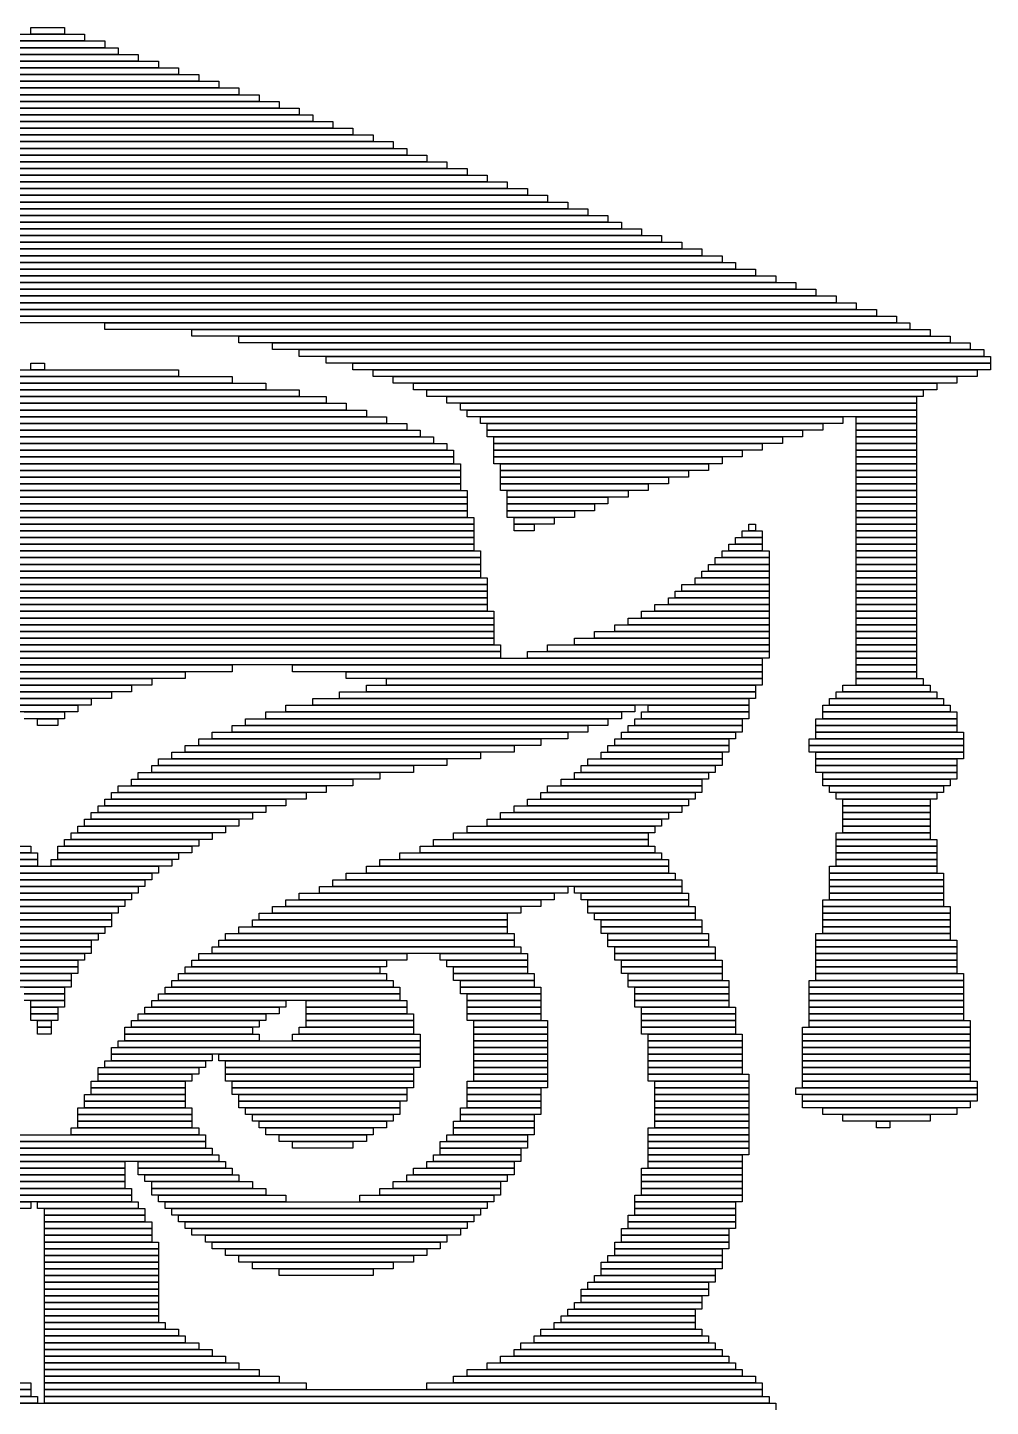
# Model space of a CAD drawing. Extents: x 92 to 1005, y 17 to 1009.
# Drawn here: x 253.5 to 397, y 290.5 to 496 of the extents above; entities that cross this region are included whole.
import ezdxf

# ---------------------------------------------------------------- set-up
doc = ezdxf.new("R2010")
doc.units = 0

msp = doc.modelspace()

# ---------------------------------------------------------------- linework, layer by layer
for p, q in [((254, 496), (259, 496)), ((254, 495), (254, 496)), ((259, 496), (259, 495)), ((248, 494), (265, 494)), ((251, 495), (262, 495)), ((262, 494), (251, 494)), ((259, 495), (254, 495)), ((262, 495), (262, 494)), ((265, 494), (265, 493)), ((242, 492), (270, 492)), ((245, 493), (267, 493)), ((267, 492), (245, 492)), ((265, 493), (248, 493)), ((267, 493), (267, 492)), ((270, 492), (270, 491)), ((236, 490), (276, 490)), ((239, 491), (273, 491)), ((273, 490), (239, 490)), ((270, 491), (242, 491)), ((273, 491), (273, 490)), ((276, 490), (276, 489)), ((230, 488), (282, 488)), ((233, 489), (279, 489)), ((279, 488), (233, 488)), ((276, 489), (236, 489)), ((279, 489), (279, 488)), ((282, 488), (282, 487)), ((222, 485), (291, 485)), ((225, 486), (288, 486)), ((288, 485), (225, 485)), ((228, 487), (285, 487)), ((285, 486), (228, 486)), ((282, 487), (230, 487)), ((285, 487), (285, 486)), ((288, 486), (288, 485)), ((291, 485), (291, 484)), ((216, 483), (296, 483)), ((219, 484), (294, 484)), ((294, 483), (219, 483)), ((291, 484), (222, 484)), ((294, 484), (294, 483)), ((296, 483), (296, 482)), ((210, 481), (302, 481)), ((213, 482), (299, 482)), ((299, 481), (213, 481)), ((296, 482), (216, 482)), ((299, 482), (299, 481)), ((302, 481), (302, 480)), ((205, 479), (308, 479)), ((207, 480), (305, 480)), ((305, 479), (207, 479)), ((302, 480), (210, 480)), ((305, 480), (305, 479)), ((308, 479), (308, 478)), ((199, 477), (313, 477)), ((202, 478), (310, 478)), ((310, 477), (202, 477)), ((308, 478), (205, 478)), ((310, 478), (310, 477)), ((313, 477), (313, 476)), ((193, 475), (319, 475)), ((196, 476), (316, 476)), ((316, 475), (196, 475)), ((313, 476), (199, 476)), ((316, 476), (316, 475)), ((319, 475), (319, 474)), ((188, 473), (325, 473)), ((190, 474), (322, 474)), ((322, 473), (190, 473)), ((319, 474), (193, 474)), ((322, 474), (322, 473)), ((325, 473), (325, 472)), ((182, 471), (331, 471)), ((185, 472), (328, 472)), ((328, 471), (185, 471)), ((325, 472), (188, 472)), ((328, 472), (328, 471)), ((331, 471), (331, 470)), ((176, 469), (337, 469)), ((179, 470), (334, 470)), ((334, 469), (179, 469)), ((331, 470), (182, 470)), ((334, 470), (334, 469)), ((337, 469), (337, 468)), ((170, 467), (342, 467)), ((173, 468), (340, 468)), ((340, 467), (173, 467)), ((337, 468), (176, 468)), ((340, 468), (340, 467)), ((342, 467), (342, 466)), ((164, 465), (348, 465)), ((167, 466), (345, 466)), ((345, 465), (167, 465)), ((342, 466), (170, 466)), ((345, 466), (345, 465)), ((348, 465), (348, 464)), ((159, 463), (354, 463)), ((161, 464), (351, 464)), ((351, 463), (161, 463)), ((348, 464), (164, 464)), ((351, 464), (351, 463)), ((354, 463), (354, 462)), ((153, 461), (359, 461)), ((156, 462), (357, 462)), ((357, 461), (156, 461)), ((354, 462), (159, 462)), ((357, 462), (357, 461)), ((359, 461), (359, 460)), ((147, 459), (365, 459)), ((150, 460), (362, 460)), ((362, 459), (150, 459)), ((359, 460), (153, 460)), ((362, 460), (362, 459)), ((365, 459), (365, 458)), ((142, 457), (371, 457)), ((144, 458), (368, 458)), ((368, 457), (144, 457)), ((365, 458), (147, 458)), ((368, 458), (368, 457)), ((371, 457), (371, 456)), ((136, 455), (377, 455)), ((139, 456), (374, 456)), ((374, 455), (139, 455)), ((371, 456), (142, 456)), ((374, 456), (374, 455)), ((377, 455), (377, 454)), ((130, 453), (383, 453)), ((133, 454), (380, 454)), ((380, 453), (133, 453)), ((377, 454), (136, 454)), ((380, 454), (380, 453)), ((383, 453), (383, 452)), ((383, 452), (130, 452)), ((265, 452), (385, 452)), ((265, 451), (265, 452)), ((385, 451), (265, 451)), ((278, 451), (388, 451)), ((278, 450), (278, 451)), ((385, 452), (385, 451)), ((388, 451), (388, 450)), ((388, 450), (278, 450)), ((285, 450), (391, 450)), ((285, 449), (285, 450)), ((391, 449), (285, 449)), ((290, 449), (394, 449)), ((290, 448), (290, 449)), ((394, 448), (290, 448)), ((294, 448), (396, 448)), ((294, 447), (294, 448)), ((391, 450), (391, 449)), ((394, 449), (394, 448)), ((396, 448), (396, 447)), ((254, 446), (256, 446)), ((254, 445), (254, 446)), ((256, 446), (256, 445)), ((396, 447), (294, 447)), ((298, 447), (397, 447)), ((298, 446), (298, 447)), ((397, 446), (298, 446)), ((302, 446), (397, 446)), ((302, 445), (302, 446)), ((397, 447), (397, 446)), ((397, 446), (397, 445)), ((229, 444), (284, 444)), ((236, 445), (276, 445)), ((276, 444), (236, 444)), ((256, 445), (254, 445)), ((276, 445), (276, 444)), ((284, 444), (284, 443)), ((397, 445), (302, 445)), ((305, 445), (395, 445)), ((305, 444), (305, 445)), ((395, 444), (305, 444)), ((308, 444), (392, 444)), ((308, 443), (308, 444)), ((392, 444), (392, 443)), ((395, 445), (395, 444)), ((218, 442), (294, 442)), ((223, 443), (289, 443)), ((289, 442), (223, 442)), ((284, 443), (229, 443)), ((289, 443), (289, 442)), ((294, 442), (294, 441)), ((392, 443), (308, 443)), ((311, 443), (389, 443)), ((311, 442), (311, 443)), ((389, 442), (311, 442)), ((313, 442), (387, 442)), ((313, 441), (313, 442)), ((387, 442), (387, 441)), ((389, 443), (389, 442)), ((211, 440), (301, 440)), ((214, 441), (298, 441)), ((298, 440), (214, 440)), ((294, 441), (218, 441)), ((298, 441), (298, 440)), ((301, 440), (301, 439)), ((387, 441), (313, 441)), ((316, 441), (386, 441)), ((316, 440), (316, 441)), ((386, 440), (316, 440)), ((318, 440), (386, 440)), ((318, 439), (318, 440)), ((386, 441), (386, 440)), ((386, 440), (386, 439)), ((205, 438), (307, 438)), ((208, 439), (304, 439)), ((304, 438), (208, 438)), ((301, 439), (211, 439)), ((304, 439), (304, 438)), ((307, 438), (307, 437)), ((386, 439), (318, 439)), ((319, 439), (386, 439)), ((319, 438), (319, 439)), ((386, 438), (319, 438)), ((321, 438), (375, 438)), ((321, 437), (321, 438)), ((375, 438), (375, 437)), ((377, 438), (386, 438)), ((377, 437), (377, 438)), ((386, 439), (386, 438)), ((386, 438), (386, 437)), ((200, 436), (312, 436)), ((203, 437), (310, 437)), ((310, 436), (203, 436)), ((307, 437), (205, 437)), ((310, 437), (310, 436)), ((312, 436), (312, 435)), ((375, 437), (321, 437)), ((322, 437), (372, 437)), ((322, 436), (322, 437)), ((372, 436), (322, 436)), ((322, 436), (369, 436)), ((322, 435), (322, 436)), ((369, 436), (369, 435)), ((372, 437), (372, 436)), ((386, 437), (377, 437)), ((377, 437), (386, 437)), ((377, 436), (377, 437)), ((386, 436), (377, 436)), ((377, 436), (386, 436)), ((377, 435), (377, 436)), ((386, 437), (386, 436)), ((386, 436), (386, 435)), ((197, 434), (316, 434)), ((198, 435), (314, 435)), ((314, 434), (198, 434)), ((312, 435), (200, 435)), ((314, 435), (314, 434)), ((316, 434), (316, 433)), ((369, 435), (322, 435)), ((323, 435), (366, 435)), ((323, 434), (323, 435)), ((366, 434), (323, 434)), ((323, 434), (363, 434)), ((323, 433), (323, 434)), ((363, 434), (363, 433)), ((366, 435), (366, 434)), ((386, 435), (377, 435)), ((377, 435), (386, 435)), ((377, 434), (377, 435)), ((386, 434), (377, 434)), ((377, 434), (386, 434)), ((377, 433), (377, 434)), ((386, 435), (386, 434)), ((386, 434), (386, 433)), ((195, 432), (317, 432)), ((196, 433), (317, 433)), ((317, 432), (196, 432)), ((316, 433), (197, 433)), ((317, 433), (317, 432)), ((317, 432), (317, 431)), ((363, 433), (323, 433)), ((323, 433), (360, 433)), ((323, 432), (323, 433)), ((360, 432), (323, 432)), ((323, 432), (357, 432)), ((323, 431), (323, 432)), ((357, 432), (357, 431)), ((360, 433), (360, 432)), ((386, 433), (377, 433)), ((377, 433), (386, 433)), ((377, 432), (377, 433)), ((386, 432), (377, 432)), ((377, 432), (386, 432)), ((377, 431), (377, 432)), ((386, 433), (386, 432)), ((386, 432), (386, 431)), ((317, 431), (195, 431)), ((195, 431), (318, 431)), ((318, 430), (195, 430)), ((195, 430), (318, 430)), ((318, 431), (318, 430)), ((318, 430), (318, 429)), ((357, 431), (323, 431)), ((324, 431), (355, 431)), ((324, 430), (324, 431)), ((355, 430), (324, 430)), ((324, 430), (352, 430)), ((324, 429), (324, 430)), ((352, 430), (352, 429)), ((355, 431), (355, 430)), ((386, 431), (377, 431)), ((377, 431), (386, 431)), ((377, 430), (377, 431)), ((386, 430), (377, 430)), ((377, 430), (386, 430)), ((377, 429), (377, 430)), ((386, 431), (386, 430)), ((386, 430), (386, 429)), ((194, 429), (318, 429)), ((318, 428), (194, 428)), ((194, 428), (318, 428)), ((318, 429), (195, 429)), ((318, 429), (318, 428)), ((318, 428), (318, 427)), ((352, 429), (324, 429)), ((324, 429), (349, 429)), ((324, 428), (324, 429)), ((349, 428), (324, 428)), ((324, 428), (346, 428)), ((324, 427), (324, 428)), ((346, 428), (346, 427)), ((349, 429), (349, 428)), ((386, 429), (377, 429)), ((377, 429), (386, 429)), ((377, 428), (377, 429)), ((386, 428), (377, 428)), ((377, 428), (386, 428)), ((377, 427), (377, 428)), ((386, 429), (386, 428)), ((386, 428), (386, 427)), ((318, 427), (194, 427)), ((194, 427), (319, 427)), ((319, 426), (194, 426)), ((194, 426), (319, 426)), ((319, 427), (319, 426)), ((319, 426), (319, 425)), ((346, 427), (324, 427)), ((325, 427), (343, 427)), ((325, 426), (325, 427)), ((343, 426), (325, 426)), ((325, 426), (340, 426)), ((325, 425), (325, 426)), ((340, 426), (340, 425)), ((343, 427), (343, 426)), ((386, 427), (377, 427)), ((377, 427), (386, 427)), ((377, 426), (377, 427)), ((386, 426), (377, 426)), ((377, 426), (386, 426)), ((377, 425), (377, 426)), ((386, 427), (386, 426)), ((386, 426), (386, 425)), ((193, 425), (319, 425)), ((319, 424), (193, 424)), ((193, 424), (319, 424)), ((319, 425), (194, 425)), ((319, 425), (319, 424)), ((319, 424), (319, 423)), ((340, 425), (325, 425)), ((325, 425), (338, 425)), ((325, 424), (325, 425)), ((338, 424), (325, 424)), ((325, 424), (335, 424)), ((325, 423), (325, 424)), ((335, 424), (335, 423)), ((338, 425), (338, 424)), ((386, 425), (377, 425)), ((377, 425), (386, 425)), ((377, 424), (377, 425)), ((386, 424), (377, 424)), ((377, 424), (386, 424)), ((377, 423), (377, 424)), ((386, 425), (386, 424)), ((386, 424), (386, 423)), ((319, 423), (193, 423)), ((193, 423), (320, 423)), ((320, 422), (193, 422)), ((193, 422), (320, 422)), ((320, 423), (320, 422)), ((320, 422), (320, 421)), ((335, 423), (325, 423)), ((326, 423), (332, 423)), ((326, 422), (326, 423)), ((332, 422), (326, 422)), ((326, 422), (329, 422)), ((326, 421), (326, 422)), ((329, 422), (329, 421)), ((332, 423), (332, 422)), ((361, 422), (362, 422)), ((361, 421), (361, 422)), ((362, 422), (362, 421)), ((386, 423), (377, 423)), ((377, 423), (386, 423)), ((377, 422), (377, 423)), ((386, 422), (377, 422)), ((377, 422), (386, 422)), ((377, 421), (377, 422)), ((386, 423), (386, 422)), ((386, 422), (386, 421)), ((192, 421), (320, 421)), ((320, 420), (192, 420)), ((192, 420), (320, 420)), ((320, 421), (193, 421)), ((320, 421), (320, 420)), ((320, 420), (320, 419)), ((329, 421), (326, 421)), ((359, 420), (363, 420)), ((359, 419), (359, 420)), ((360, 421), (363, 421)), ((360, 420), (360, 421)), ((363, 420), (360, 420)), ((362, 421), (361, 421)), ((363, 421), (363, 420)), ((363, 420), (363, 419)), ((386, 421), (377, 421)), ((377, 421), (386, 421)), ((377, 420), (377, 421)), ((386, 420), (377, 420)), ((377, 420), (386, 420)), ((377, 419), (377, 420)), ((386, 421), (386, 420)), ((386, 420), (386, 419)), ((320, 419), (192, 419)), ((192, 419), (320, 419)), ((320, 418), (192, 418)), ((192, 418), (321, 418)), ((320, 419), (320, 418)), ((321, 418), (321, 417)), ((357, 418), (364, 418)), ((357, 417), (357, 418)), ((358, 419), (363, 419)), ((358, 418), (358, 419)), ((363, 418), (358, 418)), ((363, 419), (359, 419)), ((363, 419), (363, 418)), ((364, 418), (364, 417)), ((386, 419), (377, 419)), ((377, 419), (386, 419)), ((377, 418), (377, 419)), ((386, 418), (377, 418)), ((377, 418), (386, 418)), ((377, 417), (377, 418)), ((386, 419), (386, 418)), ((386, 418), (386, 417)), ((191, 416), (321, 416)), ((321, 417), (192, 417)), ((192, 417), (321, 417)), ((321, 416), (192, 416)), ((321, 417), (321, 416)), ((321, 416), (321, 415)), ((355, 416), (364, 416)), ((355, 415), (355, 416)), ((356, 417), (364, 417)), ((356, 416), (356, 417)), ((364, 416), (356, 416)), ((364, 417), (357, 417)), ((364, 417), (364, 416)), ((364, 416), (364, 415)), ((386, 417), (377, 417)), ((377, 417), (386, 417)), ((377, 416), (377, 417)), ((386, 416), (377, 416)), ((377, 416), (386, 416)), ((377, 415), (377, 416)), ((386, 417), (386, 416)), ((386, 416), (386, 415)), ((321, 415), (191, 415)), ((191, 415), (321, 415)), ((321, 414), (191, 414)), ((191, 414), (322, 414)), ((321, 415), (321, 414)), ((322, 414), (322, 413)), ((353, 414), (364, 414)), ((353, 413), (353, 414)), ((354, 415), (364, 415)), ((354, 414), (354, 415)), ((364, 414), (354, 414)), ((364, 415), (355, 415)), ((364, 415), (364, 414)), ((364, 414), (364, 413)), ((386, 415), (377, 415)), ((377, 415), (386, 415)), ((377, 414), (377, 415)), ((386, 414), (377, 414)), ((377, 414), (386, 414)), ((377, 413), (377, 414)), ((386, 415), (386, 414)), ((386, 414), (386, 413)), ((190, 412), (322, 412)), ((322, 413), (191, 413)), ((191, 413), (322, 413)), ((322, 412), (191, 412)), ((322, 413), (322, 412)), ((322, 412), (322, 411)), ((350, 412), (364, 412)), ((350, 411), (350, 412)), ((351, 413), (364, 413)), ((351, 412), (351, 413)), ((364, 412), (351, 412)), ((364, 413), (353, 413)), ((364, 413), (364, 412)), ((364, 412), (364, 411)), ((386, 413), (377, 413)), ((377, 413), (386, 413)), ((377, 412), (377, 413)), ((386, 412), (377, 412)), ((377, 412), (386, 412)), ((377, 411), (377, 412)), ((386, 413), (386, 412)), ((386, 412), (386, 411)), ((322, 411), (190, 411)), ((190, 411), (322, 411)), ((322, 410), (190, 410)), ((190, 410), (322, 410)), ((322, 409), (190, 409)), ((190, 409), (323, 409)), ((322, 411), (322, 410)), ((322, 410), (322, 409)), ((323, 409), (323, 408)), ((345, 409), (364, 409)), ((345, 408), (345, 409)), ((347, 410), (364, 410)), ((347, 409), (347, 410)), ((364, 409), (347, 409)), ((349, 411), (364, 411)), ((349, 410), (349, 411)), ((364, 410), (349, 410)), ((364, 411), (350, 411)), ((364, 411), (364, 410)), ((364, 410), (364, 409)), ((364, 409), (364, 408)), ((386, 411), (377, 411)), ((377, 411), (386, 411)), ((377, 410), (377, 411)), ((386, 410), (377, 410)), ((377, 410), (386, 410)), ((377, 409), (377, 410)), ((386, 409), (377, 409)), ((377, 409), (386, 409)), ((377, 408), (377, 409)), ((386, 411), (386, 410)), ((386, 410), (386, 409)), ((386, 409), (386, 408)), ((189, 407), (323, 407)), ((323, 408), (190, 408)), ((190, 408), (323, 408)), ((323, 407), (190, 407)), ((323, 408), (323, 407)), ((323, 407), (323, 406)), ((341, 407), (364, 407)), ((341, 406), (341, 407)), ((343, 408), (364, 408)), ((343, 407), (343, 408)), ((364, 407), (343, 407)), ((364, 408), (345, 408)), ((364, 408), (364, 407)), ((364, 407), (364, 406)), ((386, 408), (377, 408)), ((377, 408), (386, 408)), ((377, 407), (377, 408)), ((386, 407), (377, 407)), ((377, 407), (386, 407)), ((377, 406), (377, 407)), ((386, 408), (386, 407)), ((386, 407), (386, 406)), ((323, 406), (189, 406)), ((189, 406), (323, 406)), ((323, 405), (189, 405)), ((189, 405), (323, 405)), ((323, 406), (323, 405)), ((323, 405), (323, 404)), ((335, 405), (364, 405)), ((335, 404), (335, 405)), ((338, 406), (364, 406)), ((338, 405), (338, 406)), ((364, 405), (338, 405)), ((364, 406), (341, 406)), ((364, 406), (364, 405)), ((364, 405), (364, 404)), ((386, 406), (377, 406)), ((377, 406), (386, 406)), ((377, 405), (377, 406)), ((386, 405), (377, 405)), ((377, 405), (386, 405)), ((377, 404), (377, 405)), ((386, 406), (386, 405)), ((386, 405), (386, 404)), ((323, 404), (189, 404)), ((189, 404), (324, 404)), ((324, 403), (189, 403)), ((189, 403), (324, 403)), ((324, 404), (324, 403)), ((324, 403), (324, 402)), ((328, 403), (364, 403)), ((328, 402), (328, 403)), ((331, 404), (364, 404)), ((331, 403), (331, 404)), ((364, 403), (331, 403)), ((364, 404), (335, 404)), ((364, 404), (364, 403)), ((364, 403), (364, 402)), ((386, 404), (377, 404)), ((377, 404), (386, 404)), ((377, 403), (377, 404)), ((386, 403), (377, 403)), ((377, 403), (386, 403)), ((377, 402), (377, 403)), ((386, 404), (386, 403)), ((386, 403), (386, 402)), ((149, 402), (363, 402)), ((363, 401), (149, 401)), ((324, 402), (189, 402)), ((228, 401), (284, 401)), ((284, 401), (284, 400)), ((293, 401), (363, 401)), ((293, 400), (293, 401)), ((364, 402), (328, 402)), ((363, 402), (363, 401)), ((363, 401), (363, 400)), ((386, 402), (377, 402)), ((377, 402), (386, 402)), ((377, 401), (377, 402)), ((386, 401), (377, 401)), ((377, 401), (386, 401)), ((377, 400), (377, 401)), ((386, 402), (386, 401)), ((386, 401), (386, 400)), ((284, 400), (228, 400)), ((235, 400), (277, 400)), ((277, 399), (235, 399)), ((240, 399), (272, 399)), ((272, 399), (272, 398)), ((277, 400), (277, 399)), ((363, 400), (293, 400)), ((301, 400), (363, 400)), ((301, 399), (301, 400)), ((363, 399), (301, 399)), ((307, 399), (363, 399)), ((307, 398), (307, 399)), ((363, 400), (363, 399)), ((363, 399), (363, 398)), ((386, 400), (377, 400)), ((377, 400), (386, 400)), ((377, 399), (377, 400)), ((386, 399), (377, 399)), ((377, 399), (387, 399)), ((377, 398), (377, 399)), ((386, 400), (386, 399)), ((387, 399), (387, 398)), ((272, 398), (240, 398)), ((244, 398), (269, 398)), ((269, 397), (244, 397)), ((246, 397), (266, 397)), ((266, 397), (266, 396)), ((269, 398), (269, 397)), ((300, 397), (362, 397)), ((300, 396), (300, 397)), ((304, 398), (362, 398)), ((304, 397), (304, 398)), ((362, 397), (304, 397)), ((363, 398), (307, 398)), ((362, 398), (362, 397)), ((362, 397), (362, 396)), ((374, 397), (389, 397)), ((374, 396), (374, 397)), ((375, 398), (388, 398)), ((375, 397), (375, 398)), ((388, 397), (375, 397)), ((387, 398), (377, 398)), ((388, 398), (388, 397)), ((389, 397), (389, 396)), ((266, 396), (246, 396)), ((249, 396), (263, 396)), ((263, 395), (249, 395)), ((251, 395), (261, 395)), ((261, 395), (261, 394)), ((263, 396), (263, 395)), ((292, 395), (344, 395)), ((292, 394), (292, 395)), ((296, 396), (361, 396)), ((296, 395), (296, 396)), ((361, 395), (296, 395)), ((362, 396), (300, 396)), ((344, 395), (344, 394)), ((346, 395), (361, 395)), ((346, 394), (346, 395)), ((361, 396), (361, 395)), ((361, 395), (361, 394)), ((372, 395), (391, 395)), ((372, 394), (372, 395)), ((373, 396), (390, 396)), ((373, 395), (373, 396)), ((390, 395), (373, 395)), ((389, 396), (374, 396)), ((390, 396), (390, 395)), ((391, 395), (391, 394)), ((261, 394), (251, 394)), ((253, 394), (259, 394)), ((259, 393), (253, 393)), ((255, 393), (258, 393)), ((255, 392), (255, 393)), ((258, 393), (258, 392)), ((259, 394), (259, 393)), ((286, 393), (340, 393)), ((286, 392), (286, 393)), ((289, 394), (342, 394)), ((289, 393), (289, 394)), ((342, 393), (289, 393)), ((344, 394), (292, 394)), ((340, 393), (340, 392)), ((342, 394), (342, 393)), ((344, 393), (360, 393)), ((344, 392), (344, 393)), ((345, 394), (361, 394)), ((345, 393), (345, 394)), ((361, 393), (345, 393)), ((361, 394), (346, 394)), ((360, 393), (360, 392)), ((361, 394), (361, 393)), ((371, 393), (392, 393)), ((371, 392), (371, 393)), ((391, 394), (372, 394)), ((372, 394), (392, 394)), ((372, 393), (372, 394)), ((392, 393), (372, 393)), ((392, 394), (392, 393)), ((392, 393), (392, 392)), ((258, 392), (255, 392)), ((281, 391), (334, 391)), ((281, 390), (281, 391)), ((284, 392), (337, 392)), ((284, 391), (284, 392)), ((337, 391), (284, 391)), ((340, 392), (286, 392)), ((334, 391), (334, 390)), ((337, 392), (337, 391)), ((342, 391), (359, 391)), ((342, 390), (342, 391)), ((343, 392), (360, 392)), ((343, 391), (343, 392)), ((360, 391), (343, 391)), ((360, 392), (344, 392)), ((359, 391), (359, 390)), ((360, 392), (360, 391)), ((392, 392), (371, 392)), ((371, 392), (392, 392)), ((371, 391), (371, 392)), ((392, 391), (371, 391)), ((371, 391), (393, 391)), ((371, 390), (371, 391)), ((392, 392), (392, 391)), ((393, 391), (393, 390)), ((277, 389), (326, 389)), ((277, 388), (277, 389)), ((279, 390), (330, 390)), ((279, 389), (279, 390)), ((330, 389), (279, 389)), ((334, 390), (281, 390)), ((326, 389), (326, 388)), ((330, 390), (330, 389)), ((340, 389), (358, 389)), ((340, 388), (340, 389)), ((341, 390), (358, 390)), ((341, 389), (341, 390)), ((358, 389), (341, 389)), ((359, 390), (342, 390)), ((358, 390), (358, 389)), ((358, 389), (358, 388)), ((370, 390), (393, 390)), ((370, 389), (370, 390)), ((393, 389), (370, 389)), ((370, 389), (393, 389)), ((370, 388), (370, 389)), ((393, 390), (371, 390)), ((393, 390), (393, 389)), ((393, 389), (393, 388)), ((273, 387), (316, 387)), ((273, 386), (273, 387)), ((275, 388), (321, 388)), ((275, 387), (275, 388)), ((321, 387), (275, 387)), ((326, 388), (277, 388)), ((316, 387), (316, 386)), ((321, 388), (321, 387)), ((337, 387), (357, 387)), ((337, 386), (337, 387)), ((339, 388), (357, 388)), ((339, 387), (339, 388)), ((357, 387), (339, 387)), ((358, 388), (340, 388)), ((357, 388), (357, 387)), ((357, 387), (357, 386)), ((393, 388), (370, 388)), ((371, 388), (393, 388)), ((371, 387), (371, 388)), ((393, 387), (371, 387)), ((371, 387), (392, 387)), ((371, 386), (371, 387)), ((392, 387), (392, 386)), ((393, 388), (393, 387)), ((270, 385), (306, 385)), ((270, 384), (270, 385)), ((272, 386), (311, 386)), ((272, 385), (272, 386)), ((311, 385), (272, 385)), ((316, 386), (273, 386)), ((306, 385), (306, 384)), ((311, 386), (311, 385)), ((335, 385), (355, 385)), ((335, 384), (335, 385)), ((336, 386), (356, 386)), ((336, 385), (336, 386)), ((356, 385), (336, 385)), ((357, 386), (337, 386)), ((355, 385), (355, 384)), ((356, 386), (356, 385)), ((392, 386), (371, 386)), ((371, 386), (392, 386)), ((371, 385), (371, 386)), ((392, 385), (371, 385)), ((372, 385), (392, 385)), ((372, 384), (372, 385)), ((392, 386), (392, 385)), ((392, 385), (392, 384)), ((267, 383), (298, 383)), ((267, 382), (267, 383)), ((269, 384), (302, 384)), ((269, 383), (269, 384)), ((302, 383), (269, 383)), ((306, 384), (270, 384)), ((298, 383), (298, 382)), ((302, 384), (302, 383)), ((331, 383), (354, 383)), ((331, 382), (331, 383)), ((333, 384), (354, 384)), ((333, 383), (333, 384)), ((354, 383), (333, 383)), ((355, 384), (335, 384)), ((354, 384), (354, 383)), ((354, 383), (354, 382)), ((392, 384), (372, 384)), ((372, 384), (391, 384)), ((372, 383), (372, 384)), ((391, 383), (372, 383)), ((373, 383), (390, 383)), ((373, 382), (373, 383)), ((390, 383), (390, 382)), ((391, 384), (391, 383)), ((265, 381), (292, 381)), ((265, 380), (265, 381)), ((266, 382), (295, 382)), ((266, 381), (266, 382)), ((295, 381), (266, 381)), ((298, 382), (267, 382)), ((292, 381), (292, 380)), ((295, 382), (295, 381)), ((328, 381), (352, 381)), ((328, 380), (328, 381)), ((330, 382), (353, 382)), ((330, 381), (330, 382)), ((353, 381), (330, 381)), ((354, 382), (331, 382)), ((352, 381), (352, 380)), ((353, 382), (353, 381)), ((390, 382), (373, 382)), ((374, 382), (389, 382)), ((374, 381), (374, 382)), ((389, 381), (374, 381)), ((375, 381), (388, 381)), ((375, 380), (375, 381)), ((388, 381), (388, 380)), ((389, 382), (389, 381)), ((263, 379), (287, 379)), ((263, 378), (263, 379)), ((264, 380), (289, 380)), ((264, 379), (264, 380)), ((289, 379), (264, 379)), ((292, 380), (265, 380)), ((287, 379), (287, 378)), ((289, 380), (289, 379)), ((324, 379), (349, 379)), ((324, 378), (324, 379)), ((326, 380), (351, 380)), ((326, 379), (326, 380)), ((351, 379), (326, 379)), ((352, 380), (328, 380)), ((349, 379), (349, 378)), ((351, 380), (351, 379)), ((388, 380), (375, 380)), ((375, 380), (388, 380)), ((375, 379), (375, 380)), ((388, 379), (375, 379)), ((375, 379), (388, 379)), ((375, 378), (375, 379)), ((388, 380), (388, 379)), ((388, 379), (388, 378)), ((261, 377), (283, 377)), ((261, 376), (261, 377)), ((262, 378), (285, 378)), ((262, 377), (262, 378)), ((285, 377), (262, 377)), ((287, 378), (263, 378)), ((283, 377), (283, 376)), ((285, 378), (285, 377)), ((319, 377), (347, 377)), ((319, 376), (319, 377)), ((322, 378), (348, 378)), ((322, 377), (322, 378)), ((348, 377), (322, 377)), ((349, 378), (324, 378)), ((347, 377), (347, 376)), ((348, 378), (348, 377)), ((388, 378), (375, 378)), ((375, 378), (388, 378)), ((375, 377), (375, 378)), ((388, 377), (375, 377)), ((375, 377), (388, 377)), ((375, 376), (375, 377)), ((388, 378), (388, 377)), ((388, 377), (388, 376)), ((259, 375), (279, 375)), ((259, 374), (259, 375)), ((260, 376), (281, 376)), ((260, 375), (260, 376)), ((281, 375), (260, 375)), ((283, 376), (261, 376)), ((279, 375), (279, 374)), ((281, 376), (281, 375)), ((314, 375), (346, 375)), ((314, 374), (314, 375)), ((317, 376), (346, 376)), ((317, 375), (317, 376)), ((346, 375), (317, 375)), ((347, 376), (319, 376)), ((346, 376), (346, 375)), ((346, 375), (346, 374)), ((374, 376), (388, 376)), ((374, 375), (374, 376)), ((388, 375), (374, 375)), ((374, 375), (389, 375)), ((374, 374), (374, 375)), ((388, 376), (375, 376)), ((388, 376), (388, 375)), ((389, 375), (389, 374)), ((235, 374), (254, 374)), ((254, 373), (235, 373)), ((236, 373), (255, 373)), ((255, 372), (236, 372)), ((238, 372), (255, 372)), ((254, 374), (254, 373)), ((255, 373), (255, 372)), ((255, 372), (255, 371)), ((257, 372), (275, 372)), ((257, 371), (257, 372)), ((258, 374), (278, 374)), ((258, 373), (258, 374)), ((278, 373), (258, 373)), ((258, 373), (276, 373)), ((258, 372), (258, 373)), ((276, 372), (258, 372)), ((279, 374), (259, 374)), ((275, 372), (275, 371)), ((276, 373), (276, 372)), ((278, 374), (278, 373)), ((306, 372), (349, 372)), ((306, 371), (306, 372)), ((309, 373), (348, 373)), ((309, 372), (309, 373)), ((348, 372), (309, 372)), ((312, 374), (347, 374)), ((312, 373), (312, 374)), ((347, 373), (312, 373)), ((346, 374), (314, 374)), ((347, 374), (347, 373)), ((348, 373), (348, 372)), ((349, 372), (349, 371)), ((389, 374), (374, 374)), ((374, 374), (389, 374)), ((374, 373), (374, 374)), ((389, 373), (374, 373)), ((374, 373), (389, 373)), ((374, 372), (374, 373)), ((389, 372), (374, 372)), ((374, 372), (389, 372)), ((374, 371), (374, 372)), ((389, 374), (389, 373)), ((389, 373), (389, 372)), ((389, 372), (389, 371)), ((255, 371), (238, 371)), ((239, 371), (273, 371)), ((273, 370), (239, 370)), ((240, 370), (272, 370)), ((275, 371), (257, 371)), ((272, 370), (272, 369)), ((273, 371), (273, 370)), ((301, 370), (350, 370)), ((301, 369), (301, 370)), ((304, 371), (349, 371)), ((304, 370), (304, 371)), ((349, 370), (304, 370)), ((349, 371), (306, 371)), ((349, 371), (349, 370)), ((350, 370), (350, 369)), ((373, 371), (389, 371)), ((373, 370), (373, 371)), ((389, 370), (373, 370)), ((373, 370), (390, 370)), ((373, 369), (373, 370)), ((389, 371), (374, 371)), ((389, 371), (389, 370)), ((390, 370), (390, 369)), ((272, 369), (240, 369)), ((241, 369), (271, 369)), ((271, 368), (241, 368)), ((242, 368), (270, 368)), ((270, 368), (270, 367)), ((271, 369), (271, 368)), ((297, 368), (334, 368)), ((297, 367), (297, 368)), ((299, 369), (351, 369)), ((299, 368), (299, 369)), ((351, 368), (299, 368)), ((350, 369), (301, 369)), ((334, 368), (334, 367)), ((335, 368), (351, 368)), ((335, 367), (335, 368)), ((351, 369), (351, 368)), ((351, 368), (351, 367)), ((390, 369), (373, 369)), ((373, 369), (390, 369)), ((373, 368), (373, 369)), ((390, 368), (373, 368)), ((373, 368), (390, 368)), ((373, 367), (373, 368)), ((390, 369), (390, 368)), ((390, 368), (390, 367)), ((270, 367), (242, 367)), ((243, 367), (269, 367)), ((269, 366), (243, 366)), ((244, 366), (268, 366)), ((268, 366), (268, 365)), ((269, 367), (269, 366)), ((292, 366), (330, 366)), ((292, 365), (292, 366)), ((294, 367), (332, 367)), ((294, 366), (294, 367)), ((332, 366), (294, 366)), ((334, 367), (297, 367)), ((330, 366), (330, 365)), ((332, 367), (332, 366)), ((351, 367), (335, 367)), ((336, 367), (352, 367)), ((336, 366), (336, 367)), ((352, 366), (336, 366)), ((337, 366), (352, 366)), ((337, 365), (337, 366)), ((352, 367), (352, 366)), ((352, 366), (352, 365)), ((372, 366), (390, 366)), ((372, 365), (372, 366)), ((390, 367), (373, 367)), ((373, 367), (390, 367)), ((373, 366), (373, 367)), ((390, 366), (373, 366)), ((390, 367), (390, 366)), ((390, 366), (390, 365)), ((268, 365), (244, 365)), ((245, 365), (267, 365)), ((267, 364), (245, 364)), ((246, 364), (266, 364)), ((266, 364), (266, 363)), ((267, 365), (267, 364)), ((288, 364), (325, 364)), ((288, 363), (288, 364)), ((290, 365), (327, 365)), ((290, 364), (290, 365)), ((327, 364), (290, 364)), ((330, 365), (292, 365)), ((325, 364), (325, 363)), ((327, 365), (327, 364)), ((352, 365), (337, 365)), ((337, 365), (353, 365)), ((337, 364), (337, 365)), ((353, 364), (337, 364)), ((338, 364), (353, 364)), ((338, 363), (338, 364)), ((353, 365), (353, 364)), ((353, 364), (353, 363)), ((390, 365), (372, 365)), ((372, 365), (391, 365)), ((372, 364), (372, 365)), ((391, 364), (372, 364)), ((372, 364), (391, 364)), ((372, 363), (372, 364)), ((391, 365), (391, 364)), ((391, 364), (391, 363)), ((266, 363), (246, 363)), ((246, 363), (266, 363)), ((266, 362), (246, 362)), ((247, 362), (265, 362)), ((265, 362), (265, 361)), ((266, 363), (266, 362)), ((285, 362), (325, 362)), ((285, 361), (285, 362)), ((287, 363), (325, 363)), ((287, 362), (287, 363)), ((325, 362), (287, 362)), ((325, 363), (288, 363)), ((325, 363), (325, 362)), ((325, 362), (325, 361)), ((353, 363), (338, 363)), ((339, 363), (354, 363)), ((339, 362), (339, 363)), ((354, 362), (339, 362)), ((339, 362), (354, 362)), ((339, 361), (339, 362)), ((354, 363), (354, 362)), ((354, 362), (354, 361)), ((391, 363), (372, 363)), ((372, 363), (391, 363)), ((372, 362), (372, 363)), ((391, 362), (372, 362)), ((372, 362), (391, 362)), ((372, 361), (372, 362)), ((391, 363), (391, 362)), ((391, 362), (391, 361)), ((265, 361), (247, 361)), ((248, 361), (264, 361)), ((264, 360), (248, 360)), ((249, 360), (263, 360)), ((263, 360), (263, 359)), ((264, 361), (264, 360)), ((282, 360), (326, 360)), ((282, 359), (282, 360)), ((283, 361), (326, 361)), ((283, 360), (283, 361)), ((326, 360), (283, 360)), ((325, 361), (285, 361)), ((326, 361), (326, 360)), ((326, 360), (326, 359)), ((354, 361), (339, 361)), ((340, 361), (355, 361)), ((340, 360), (340, 361)), ((355, 360), (340, 360)), ((340, 360), (355, 360)), ((340, 359), (340, 360)), ((355, 361), (355, 360)), ((355, 360), (355, 359)), ((371, 361), (391, 361)), ((371, 360), (371, 361)), ((391, 360), (371, 360)), ((371, 360), (392, 360)), ((371, 359), (371, 360)), ((391, 361), (372, 361)), ((391, 361), (391, 360)), ((392, 360), (392, 359)), ((263, 359), (249, 359)), ((249, 359), (263, 359)), ((263, 358), (249, 358)), ((250, 358), (262, 358)), ((262, 358), (262, 357)), ((263, 359), (263, 358)), ((279, 358), (310, 358)), ((279, 357), (279, 358)), ((281, 359), (327, 359)), ((281, 358), (281, 359)), ((327, 358), (281, 358)), ((326, 359), (282, 359)), ((310, 358), (310, 357)), ((315, 358), (328, 358)), ((315, 357), (315, 358)), ((327, 359), (327, 358)), ((328, 358), (328, 357)), ((355, 359), (340, 359)), ((341, 359), (356, 359)), ((341, 358), (341, 359)), ((356, 358), (341, 358)), ((341, 358), (356, 358)), ((341, 357), (341, 358)), ((356, 359), (356, 358)), ((356, 358), (356, 357)), ((392, 359), (371, 359)), ((371, 359), (392, 359)), ((371, 358), (371, 359)), ((392, 358), (371, 358)), ((371, 358), (392, 358)), ((371, 357), (371, 358)), ((392, 359), (392, 358)), ((392, 358), (392, 357)), ((262, 357), (250, 357)), ((251, 357), (261, 357)), ((261, 356), (251, 356)), ((251, 356), (261, 356)), ((261, 357), (261, 356)), ((261, 356), (261, 355)), ((277, 356), (306, 356)), ((277, 355), (277, 356)), ((278, 357), (307, 357)), ((278, 356), (278, 357)), ((307, 356), (278, 356)), ((310, 357), (279, 357)), ((306, 356), (306, 355)), ((307, 357), (307, 356)), ((328, 357), (315, 357)), ((316, 357), (328, 357)), ((316, 356), (316, 357)), ((328, 356), (316, 356)), ((317, 356), (328, 356)), ((317, 355), (317, 356)), ((328, 357), (328, 356)), ((328, 356), (328, 355)), ((356, 357), (341, 357)), ((342, 357), (357, 357)), ((342, 356), (342, 357)), ((357, 356), (342, 356)), ((342, 356), (357, 356)), ((342, 355), (342, 356)), ((357, 357), (357, 356)), ((357, 356), (357, 355)), ((392, 357), (371, 357)), ((371, 357), (392, 357)), ((371, 356), (371, 357)), ((392, 356), (371, 356)), ((371, 356), (392, 356)), ((371, 355), (371, 356)), ((392, 357), (392, 356)), ((392, 356), (392, 355)), ((261, 355), (251, 355)), ((252, 355), (260, 355)), ((260, 354), (252, 354)), ((252, 354), (260, 354)), ((260, 355), (260, 354)), ((260, 354), (260, 353)), ((275, 354), (308, 354)), ((275, 353), (275, 354)), ((276, 355), (307, 355)), ((276, 354), (276, 355)), ((307, 354), (276, 354)), ((306, 355), (277, 355)), ((307, 355), (307, 354)), ((308, 354), (308, 353)), ((328, 355), (317, 355)), ((317, 355), (329, 355)), ((317, 354), (317, 355)), ((329, 354), (317, 354)), ((318, 354), (329, 354)), ((318, 353), (318, 354)), ((329, 355), (329, 354)), ((329, 354), (329, 353)), ((357, 355), (342, 355)), ((343, 355), (357, 355)), ((343, 354), (343, 355)), ((357, 354), (343, 354)), ((343, 354), (358, 354)), ((343, 353), (343, 354)), ((357, 355), (357, 354)), ((358, 354), (358, 353)), ((370, 354), (393, 354)), ((370, 353), (370, 354)), ((392, 355), (371, 355)), ((371, 355), (393, 355)), ((371, 354), (371, 355)), ((393, 354), (371, 354)), ((393, 355), (393, 354)), ((393, 354), (393, 353)), ((260, 353), (252, 353)), ((253, 353), (259, 353)), ((259, 352), (253, 352)), ((253, 352), (259, 352)), ((259, 353), (259, 352)), ((259, 352), (259, 351)), ((273, 352), (309, 352)), ((273, 351), (273, 352)), ((274, 353), (309, 353)), ((274, 352), (274, 353)), ((309, 352), (274, 352)), ((308, 353), (275, 353)), ((309, 353), (309, 352)), ((309, 352), (309, 351)), ((329, 353), (318, 353)), ((318, 353), (330, 353)), ((318, 352), (318, 353)), ((330, 352), (318, 352)), ((319, 352), (330, 352)), ((319, 351), (319, 352)), ((330, 353), (330, 352)), ((330, 352), (330, 351)), ((358, 353), (343, 353)), ((344, 353), (358, 353)), ((344, 352), (344, 353)), ((358, 352), (344, 352)), ((344, 352), (358, 352)), ((344, 351), (344, 352)), ((358, 353), (358, 352)), ((358, 352), (358, 351)), ((393, 353), (370, 353)), ((370, 353), (393, 353)), ((370, 352), (370, 353)), ((393, 352), (370, 352)), ((370, 352), (393, 352)), ((370, 351), (370, 352)), ((393, 353), (393, 352)), ((393, 352), (393, 351)), ((259, 351), (253, 351)), ((254, 351), (259, 351)), ((254, 350), (254, 351)), ((259, 350), (254, 350)), ((254, 350), (258, 350)), ((254, 349), (254, 350)), ((258, 350), (258, 349)), ((259, 351), (259, 350)), ((271, 350), (291, 350)), ((271, 349), (271, 350)), ((272, 351), (292, 351)), ((272, 350), (272, 351)), ((292, 350), (272, 350)), ((309, 351), (273, 351)), ((291, 350), (291, 349)), ((292, 351), (292, 350)), ((295, 351), (310, 351)), ((295, 350), (295, 351)), ((310, 350), (295, 350)), ((295, 350), (310, 350)), ((295, 349), (295, 350)), ((310, 351), (310, 350)), ((310, 350), (310, 349)), ((330, 351), (319, 351)), ((319, 351), (330, 351)), ((319, 350), (319, 351)), ((330, 350), (319, 350)), ((319, 350), (330, 350)), ((319, 349), (319, 350)), ((330, 351), (330, 350)), ((330, 350), (330, 349)), ((358, 351), (344, 351)), ((344, 351), (358, 351)), ((344, 350), (344, 351)), ((358, 350), (344, 350)), ((345, 350), (359, 350)), ((345, 349), (345, 350)), ((358, 351), (358, 350)), ((359, 350), (359, 349)), ((393, 351), (370, 351)), ((370, 351), (393, 351)), ((370, 350), (370, 351)), ((393, 350), (370, 350)), ((370, 350), (393, 350)), ((370, 349), (370, 350)), ((393, 351), (393, 350)), ((393, 350), (393, 349)), ((258, 349), (254, 349)), ((254, 349), (258, 349)), ((254, 348), (254, 349)), ((258, 348), (254, 348)), ((255, 348), (257, 348)), ((255, 347), (255, 348)), ((257, 348), (257, 347)), ((258, 349), (258, 348)), ((269, 348), (288, 348)), ((269, 347), (269, 348)), ((270, 349), (289, 349)), ((270, 348), (270, 349)), ((289, 348), (270, 348)), ((291, 349), (271, 349)), ((288, 348), (288, 347)), ((289, 349), (289, 348)), ((310, 349), (295, 349)), ((295, 349), (311, 349)), ((295, 348), (295, 349)), ((311, 348), (295, 348)), ((295, 348), (311, 348)), ((295, 347), (295, 348)), ((311, 349), (311, 348)), ((311, 348), (311, 347)), ((330, 349), (319, 349)), ((319, 349), (330, 349)), ((319, 348), (319, 349)), ((330, 348), (319, 348)), ((320, 348), (331, 348)), ((320, 347), (320, 348)), ((330, 349), (330, 348)), ((331, 348), (331, 347)), ((359, 349), (345, 349)), ((345, 349), (359, 349)), ((345, 348), (345, 349)), ((359, 348), (345, 348)), ((345, 348), (359, 348)), ((345, 347), (345, 348)), ((359, 349), (359, 348)), ((359, 348), (359, 347)), ((393, 349), (370, 349)), ((370, 349), (393, 349)), ((370, 348), (370, 349)), ((393, 348), (370, 348)), ((370, 348), (394, 348)), ((370, 347), (370, 348)), ((393, 349), (393, 348)), ((394, 348), (394, 347)), ((257, 347), (255, 347)), ((255, 347), (257, 347)), ((255, 346), (255, 347)), ((257, 346), (255, 346)), ((257, 347), (257, 346)), ((268, 347), (287, 347)), ((268, 346), (268, 347)), ((287, 346), (268, 346)), ((268, 346), (288, 346)), ((268, 345), (268, 346)), ((288, 347), (269, 347)), ((287, 347), (287, 346)), ((288, 346), (288, 345)), ((293, 346), (312, 346)), ((293, 345), (293, 346)), ((294, 347), (311, 347)), ((294, 346), (294, 347)), ((311, 346), (294, 346)), ((311, 347), (295, 347)), ((311, 347), (311, 346)), ((312, 346), (312, 345)), ((331, 347), (320, 347)), ((320, 347), (331, 347)), ((320, 346), (320, 347)), ((331, 346), (320, 346)), ((320, 346), (331, 346)), ((320, 345), (320, 346)), ((331, 347), (331, 346)), ((331, 346), (331, 345)), ((359, 347), (345, 347)), ((345, 347), (359, 347)), ((345, 346), (345, 347)), ((359, 346), (345, 346)), ((346, 346), (360, 346)), ((346, 345), (346, 346)), ((359, 347), (359, 346)), ((360, 346), (360, 345)), ((369, 347), (394, 347)), ((369, 346), (369, 347)), ((394, 346), (369, 346)), ((369, 346), (394, 346)), ((369, 345), (369, 346)), ((394, 347), (370, 347)), ((394, 347), (394, 346)), ((394, 346), (394, 345)), ((266, 344), (312, 344)), ((266, 343), (266, 344)), ((267, 345), (312, 345)), ((267, 344), (267, 345)), ((312, 344), (267, 344)), ((288, 345), (268, 345)), ((312, 345), (293, 345)), ((312, 345), (312, 344)), ((312, 344), (312, 343)), ((331, 345), (320, 345)), ((320, 345), (331, 345)), ((320, 344), (320, 345)), ((331, 344), (320, 344)), ((320, 344), (331, 344)), ((320, 343), (320, 344)), ((331, 345), (331, 344)), ((331, 344), (331, 343)), ((360, 345), (346, 345)), ((346, 345), (360, 345)), ((346, 344), (346, 345)), ((360, 344), (346, 344)), ((346, 344), (360, 344)), ((346, 343), (346, 344)), ((360, 345), (360, 344)), ((360, 344), (360, 343)), ((394, 345), (369, 345)), ((369, 345), (394, 345)), ((369, 344), (369, 345)), ((394, 344), (369, 344)), ((369, 344), (394, 344)), ((369, 343), (369, 344)), ((394, 345), (394, 344)), ((394, 344), (394, 343)), ((265, 342), (280, 342)), ((265, 341), (265, 342)), ((312, 343), (266, 343)), ((266, 343), (281, 343)), ((266, 342), (266, 343)), ((281, 342), (266, 342)), ((280, 342), (280, 341)), ((281, 343), (281, 342)), ((282, 343), (312, 343)), ((282, 342), (282, 343)), ((312, 342), (282, 342)), ((283, 342), (312, 342)), ((283, 341), (283, 342)), ((312, 343), (312, 342)), ((312, 342), (312, 341)), ((331, 343), (320, 343)), ((320, 343), (331, 343)), ((320, 342), (320, 343)), ((331, 342), (320, 342)), ((320, 342), (331, 342)), ((320, 341), (320, 342)), ((331, 343), (331, 342)), ((331, 342), (331, 341)), ((360, 343), (346, 343)), ((346, 343), (360, 343)), ((346, 342), (346, 343)), ((360, 342), (346, 342)), ((346, 342), (360, 342)), ((346, 341), (346, 342)), ((360, 343), (360, 342)), ((360, 342), (360, 341)), ((394, 343), (369, 343)), ((369, 343), (394, 343)), ((369, 342), (369, 343)), ((394, 342), (369, 342)), ((369, 342), (394, 342)), ((369, 341), (369, 342)), ((394, 343), (394, 342)), ((394, 342), (394, 341)), ((264, 341), (279, 341)), ((264, 340), (264, 341)), ((279, 340), (264, 340)), ((264, 340), (278, 340)), ((264, 339), (264, 340)), ((280, 341), (265, 341)), ((278, 340), (278, 339)), ((279, 341), (279, 340)), ((312, 341), (283, 341)), ((283, 341), (311, 341)), ((283, 340), (283, 341)), ((311, 340), (283, 340)), ((283, 340), (311, 340)), ((283, 339), (283, 340)), ((311, 341), (311, 340)), ((311, 340), (311, 339)), ((331, 341), (320, 341)), ((320, 341), (331, 341)), ((320, 340), (320, 341)), ((331, 340), (320, 340)), ((320, 340), (331, 340)), ((320, 339), (320, 340)), ((331, 341), (331, 340)), ((331, 340), (331, 339)), ((360, 341), (346, 341)), ((346, 341), (360, 341)), ((346, 340), (346, 341)), ((360, 340), (346, 340)), ((346, 340), (361, 340)), ((346, 339), (346, 340)), ((360, 341), (360, 340)), ((361, 340), (361, 339)), ((394, 341), (369, 341)), ((369, 341), (394, 341)), ((369, 340), (369, 341)), ((394, 340), (369, 340)), ((369, 340), (394, 340)), ((369, 339), (369, 340)), ((394, 341), (394, 340)), ((394, 340), (394, 339)), ((263, 339), (277, 339)), ((263, 338), (263, 339)), ((277, 338), (263, 338)), ((263, 338), (277, 338)), ((263, 337), (263, 338)), ((278, 339), (264, 339)), ((277, 339), (277, 338)), ((277, 338), (277, 337)), ((311, 339), (283, 339)), ((284, 339), (311, 339)), ((284, 338), (284, 339)), ((311, 338), (284, 338)), ((284, 338), (310, 338)), ((284, 337), (284, 338)), ((310, 338), (310, 337)), ((311, 339), (311, 338)), ((319, 339), (331, 339)), ((319, 338), (319, 339)), ((331, 338), (319, 338)), ((319, 338), (330, 338)), ((319, 337), (319, 338)), ((331, 339), (320, 339)), ((330, 338), (330, 337)), ((331, 339), (331, 338)), ((361, 339), (346, 339)), ((347, 339), (361, 339)), ((347, 338), (347, 339)), ((361, 338), (347, 338)), ((347, 338), (361, 338)), ((347, 337), (347, 338)), ((361, 339), (361, 338)), ((361, 338), (361, 337)), ((368, 338), (395, 338)), ((368, 337), (368, 338)), ((394, 339), (369, 339)), ((369, 339), (395, 339)), ((369, 338), (369, 339)), ((395, 338), (369, 338)), ((395, 339), (395, 338)), ((395, 338), (395, 337)), ((261, 335), (278, 335)), ((261, 334), (261, 335)), ((262, 337), (277, 337)), ((262, 336), (262, 337)), ((277, 336), (262, 336)), ((262, 336), (277, 336)), ((262, 335), (262, 336)), ((277, 335), (262, 335)), ((277, 337), (263, 337)), ((277, 337), (277, 336)), ((277, 336), (277, 335)), ((278, 335), (278, 334)), ((310, 337), (284, 337)), ((285, 337), (310, 337)), ((285, 336), (285, 337)), ((310, 336), (285, 336)), ((285, 336), (309, 336)), ((285, 335), (285, 336)), ((309, 335), (285, 335)), ((286, 335), (309, 335)), ((286, 334), (286, 335)), ((309, 336), (309, 335)), ((309, 335), (309, 334)), ((310, 337), (310, 336)), ((318, 335), (330, 335)), ((318, 334), (318, 335)), ((330, 337), (319, 337)), ((319, 337), (330, 337)), ((319, 336), (319, 337)), ((330, 336), (319, 336)), ((319, 336), (330, 336)), ((319, 335), (319, 336)), ((330, 335), (319, 335)), ((330, 337), (330, 336)), ((330, 336), (330, 335)), ((330, 335), (330, 334)), ((361, 337), (347, 337)), ((347, 337), (361, 337)), ((347, 336), (347, 337)), ((361, 336), (347, 336)), ((347, 336), (361, 336)), ((347, 335), (347, 336)), ((361, 335), (347, 335)), ((347, 335), (361, 335)), ((347, 334), (347, 335)), ((361, 337), (361, 336)), ((361, 336), (361, 335)), ((361, 335), (361, 334)), ((395, 337), (368, 337)), ((369, 337), (395, 337)), ((369, 336), (369, 337)), ((395, 336), (369, 336)), ((369, 336), (394, 336)), ((369, 335), (369, 336)), ((394, 335), (369, 335)), ((372, 335), (392, 335)), ((372, 334), (372, 335)), ((392, 335), (392, 334)), ((394, 336), (394, 335)), ((395, 337), (395, 336)), ((278, 334), (261, 334)), ((261, 334), (278, 334)), ((261, 333), (261, 334)), ((278, 333), (261, 333)), ((261, 333), (278, 333)), ((261, 332), (261, 333)), ((278, 334), (278, 333)), ((278, 333), (278, 332)), ((309, 334), (286, 334)), ((287, 334), (308, 334)), ((287, 333), (287, 334)), ((308, 333), (287, 333)), ((288, 333), (307, 333)), ((288, 332), (288, 333)), ((307, 333), (307, 332)), ((308, 334), (308, 333)), ((317, 333), (329, 333)), ((317, 332), (317, 333)), ((330, 334), (318, 334)), ((318, 334), (329, 334)), ((318, 333), (318, 334)), ((329, 333), (318, 333)), ((329, 334), (329, 333)), ((329, 333), (329, 332)), ((361, 334), (347, 334)), ((347, 334), (361, 334)), ((347, 333), (347, 334)), ((361, 333), (347, 333)), ((347, 333), (361, 333)), ((347, 332), (347, 333)), ((361, 334), (361, 333)), ((361, 333), (361, 332)), ((392, 334), (372, 334)), ((375, 334), (388, 334)), ((375, 333), (375, 334)), ((388, 333), (375, 333)), ((380, 333), (382, 333)), ((380, 332), (380, 333)), ((382, 333), (382, 332)), ((388, 334), (388, 333)), ((233, 331), (280, 331)), ((260, 332), (279, 332)), ((260, 331), (260, 332)), ((279, 331), (260, 331)), ((278, 332), (261, 332)), ((279, 332), (279, 331)), ((280, 331), (280, 330)), ((307, 332), (288, 332)), ((289, 332), (305, 332)), ((289, 331), (289, 332)), ((305, 331), (289, 331)), ((291, 331), (304, 331)), ((291, 330), (291, 331)), ((304, 331), (304, 330)), ((305, 332), (305, 331)), ((316, 331), (328, 331)), ((316, 330), (316, 331)), ((329, 332), (317, 332)), ((317, 332), (329, 332)), ((317, 331), (317, 332)), ((329, 331), (317, 331)), ((328, 331), (328, 330)), ((329, 332), (329, 331)), ((346, 332), (361, 332)), ((346, 331), (346, 332)), ((361, 331), (346, 331)), ((346, 331), (361, 331)), ((346, 330), (346, 331)), ((361, 332), (347, 332)), ((361, 332), (361, 331)), ((361, 331), (361, 330)), ((382, 332), (380, 332)), ((231, 329), (281, 329)), ((232, 330), (280, 330)), ((280, 329), (232, 329)), ((280, 330), (233, 330)), ((280, 330), (280, 329)), ((281, 329), (281, 328)), ((304, 330), (291, 330)), ((293, 330), (302, 330)), ((293, 329), (293, 330)), ((302, 329), (293, 329)), ((302, 330), (302, 329)), ((315, 330), (328, 330)), ((315, 329), (315, 330)), ((328, 329), (315, 329)), ((315, 329), (327, 329)), ((315, 328), (315, 329)), ((328, 330), (316, 330)), ((327, 329), (327, 328)), ((328, 330), (328, 329)), ((361, 330), (346, 330)), ((346, 330), (361, 330)), ((346, 329), (346, 330)), ((361, 329), (346, 329)), ((346, 329), (361, 329)), ((346, 328), (346, 329)), ((361, 330), (361, 329)), ((361, 329), (361, 328)), ((281, 328), (231, 328)), ((231, 328), (282, 328)), ((282, 327), (231, 327)), ((244, 327), (268, 327)), ((268, 327), (268, 326)), ((270, 327), (283, 327)), ((270, 326), (270, 327)), ((282, 328), (282, 327)), ((283, 327), (283, 326)), ((313, 327), (326, 327)), ((313, 326), (313, 327)), ((314, 328), (327, 328)), ((314, 327), (314, 328)), ((327, 327), (314, 327)), ((327, 328), (315, 328)), ((326, 327), (326, 326)), ((327, 328), (327, 327)), ((361, 328), (346, 328)), ((346, 328), (360, 328)), ((346, 327), (346, 328)), ((360, 327), (346, 327)), ((346, 327), (360, 327)), ((346, 326), (346, 327)), ((360, 328), (360, 327)), ((360, 327), (360, 326)), ((268, 326), (244, 326)), ((244, 326), (268, 326)), ((268, 325), (244, 325)), ((244, 325), (268, 325)), ((268, 326), (268, 325)), ((268, 325), (268, 324)), ((283, 326), (270, 326)), ((270, 326), (284, 326)), ((270, 325), (270, 326)), ((284, 325), (270, 325)), ((271, 325), (285, 325)), ((271, 324), (271, 325)), ((284, 326), (284, 325)), ((285, 325), (285, 324)), ((310, 325), (325, 325)), ((310, 324), (310, 325)), ((311, 326), (326, 326)), ((311, 325), (311, 326)), ((326, 325), (311, 325)), ((326, 326), (313, 326)), ((325, 325), (325, 324)), ((326, 326), (326, 325)), ((345, 326), (360, 326)), ((345, 325), (345, 326)), ((360, 325), (345, 325)), ((345, 325), (360, 325)), ((345, 324), (345, 325)), ((360, 326), (346, 326)), ((360, 326), (360, 325)), ((360, 325), (360, 324)), ((243, 323), (269, 323)), ((268, 324), (244, 324)), ((244, 324), (268, 324)), ((268, 323), (244, 323)), ((268, 324), (268, 323)), ((269, 323), (269, 322)), ((285, 324), (271, 324)), ((272, 324), (287, 324)), ((272, 323), (272, 324)), ((287, 323), (272, 323)), ((272, 323), (289, 323)), ((272, 322), (272, 323)), ((287, 324), (287, 323)), ((289, 323), (289, 322)), ((306, 323), (324, 323)), ((306, 322), (306, 323)), ((308, 324), (324, 324)), ((308, 323), (308, 324)), ((324, 323), (308, 323)), ((325, 324), (310, 324)), ((324, 324), (324, 323)), ((324, 323), (324, 322)), ((360, 324), (345, 324)), ((345, 324), (360, 324)), ((345, 323), (345, 324)), ((360, 323), (345, 323)), ((345, 323), (360, 323)), ((345, 322), (345, 323)), ((360, 324), (360, 323)), ((360, 323), (360, 322)), ((242, 321), (254, 321)), ((269, 322), (243, 322)), ((243, 322), (269, 322)), ((269, 321), (243, 321)), ((254, 321), (254, 320)), ((255, 321), (270, 321)), ((255, 320), (255, 321)), ((269, 322), (269, 321)), ((270, 321), (270, 320)), ((289, 322), (272, 322)), ((273, 322), (292, 322)), ((273, 321), (273, 322)), ((292, 321), (273, 321)), ((274, 321), (322, 321)), ((274, 320), (274, 321)), ((292, 322), (292, 321)), ((303, 322), (323, 322)), ((303, 321), (303, 322)), ((323, 321), (303, 321)), ((324, 322), (306, 322)), ((322, 321), (322, 320)), ((323, 322), (323, 321)), ((344, 322), (360, 322)), ((344, 321), (344, 322)), ((360, 321), (344, 321)), ((344, 321), (359, 321)), ((344, 320), (344, 321)), ((360, 322), (345, 322)), ((359, 321), (359, 320)), ((360, 322), (360, 321)), ((254, 320), (242, 320)), ((270, 320), (255, 320)), ((256, 320), (271, 320)), ((256, 319), (256, 320)), ((271, 319), (256, 319)), ((256, 319), (271, 319)), ((256, 318), (256, 319)), ((271, 320), (271, 319)), ((271, 319), (271, 318)), ((322, 320), (274, 320)), ((275, 320), (321, 320)), ((275, 319), (275, 320)), ((321, 319), (275, 319)), ((276, 319), (320, 319)), ((276, 318), (276, 319)), ((320, 319), (320, 318)), ((321, 320), (321, 319)), ((343, 319), (359, 319)), ((343, 318), (343, 319)), ((359, 320), (344, 320)), ((344, 320), (359, 320)), ((344, 319), (344, 320)), ((359, 319), (344, 319)), ((359, 320), (359, 319)), ((359, 319), (359, 318)), ((271, 318), (256, 318)), ((256, 318), (272, 318)), ((256, 317), (256, 318)), ((272, 317), (256, 317)), ((256, 317), (272, 317)), ((256, 316), (256, 317)), ((272, 318), (272, 317)), ((272, 317), (272, 316)), ((320, 318), (276, 318)), ((277, 318), (319, 318)), ((277, 317), (277, 318)), ((319, 317), (277, 317)), ((278, 317), (318, 317)), ((278, 316), (278, 317)), ((318, 317), (318, 316)), ((319, 318), (319, 317)), ((342, 317), (358, 317)), ((342, 316), (342, 317)), ((359, 318), (343, 318)), ((343, 318), (359, 318)), ((343, 317), (343, 318)), ((359, 317), (343, 317)), ((358, 317), (358, 316)), ((359, 318), (359, 317)), ((272, 316), (256, 316)), ((256, 316), (272, 316)), ((256, 315), (256, 316)), ((272, 315), (256, 315)), ((256, 315), (273, 315)), ((256, 314), (256, 315)), ((272, 316), (272, 315)), ((273, 315), (273, 314)), ((318, 316), (278, 316)), ((280, 316), (316, 316)), ((280, 315), (280, 316)), ((316, 315), (280, 315)), ((281, 315), (315, 315)), ((281, 314), (281, 315)), ((315, 315), (315, 314)), ((316, 316), (316, 315)), ((341, 315), (358, 315)), ((341, 314), (341, 315)), ((358, 316), (342, 316)), ((342, 316), (358, 316)), ((342, 315), (342, 316)), ((358, 315), (342, 315)), ((358, 316), (358, 315)), ((358, 315), (358, 314)), ((273, 314), (256, 314)), ((256, 314), (273, 314)), ((256, 313), (256, 314)), ((273, 313), (256, 313)), ((256, 313), (273, 313)), ((256, 312), (256, 313)), ((273, 314), (273, 313)), ((273, 313), (273, 312)), ((315, 314), (281, 314)), ((283, 314), (313, 314)), ((283, 313), (283, 314)), ((313, 313), (283, 313)), ((285, 313), (311, 313)), ((285, 312), (285, 313)), ((311, 313), (311, 312)), ((313, 314), (313, 313)), ((340, 313), (357, 313)), ((340, 312), (340, 313)), ((358, 314), (341, 314)), ((341, 314), (357, 314)), ((341, 313), (341, 314)), ((357, 313), (341, 313)), ((357, 314), (357, 313)), ((357, 313), (357, 312)), ((273, 312), (256, 312)), ((256, 312), (273, 312)), ((256, 311), (256, 312)), ((273, 311), (256, 311)), ((256, 311), (273, 311)), ((256, 310), (256, 311)), ((273, 312), (273, 311)), ((273, 311), (273, 310)), ((311, 312), (285, 312)), ((287, 312), (308, 312)), ((287, 311), (287, 312)), ((308, 311), (287, 311)), ((291, 311), (305, 311)), ((291, 310), (291, 311)), ((305, 311), (305, 310)), ((308, 312), (308, 311)), ((339, 312), (357, 312)), ((339, 311), (339, 312)), ((357, 311), (339, 311)), ((339, 311), (356, 311)), ((339, 310), (339, 311)), ((357, 312), (340, 312)), ((356, 311), (356, 310)), ((357, 312), (357, 311)), ((273, 310), (256, 310)), ((256, 310), (273, 310)), ((256, 309), (256, 310)), ((273, 309), (256, 309)), ((256, 309), (273, 309)), ((256, 308), (256, 309)), ((273, 310), (273, 309)), ((273, 309), (273, 308)), ((305, 310), (291, 310)), ((337, 309), (355, 309)), ((337, 308), (337, 309)), ((338, 310), (356, 310)), ((338, 309), (338, 310)), ((356, 309), (338, 309)), ((356, 310), (339, 310)), ((355, 309), (355, 308)), ((356, 310), (356, 309)), ((273, 308), (256, 308)), ((256, 308), (273, 308)), ((256, 307), (256, 308)), ((273, 307), (256, 307)), ((256, 307), (273, 307)), ((256, 306), (256, 307)), ((273, 308), (273, 307)), ((273, 307), (273, 306)), ((336, 308), (355, 308)), ((336, 307), (336, 308)), ((355, 307), (336, 307)), ((336, 307), (354, 307)), ((336, 306), (336, 307)), ((355, 308), (337, 308)), ((354, 307), (354, 306)), ((355, 308), (355, 307)), ((273, 306), (256, 306)), ((256, 306), (273, 306)), ((256, 305), (256, 306)), ((273, 305), (256, 305)), ((256, 305), (273, 305)), ((256, 304), (256, 305)), ((273, 306), (273, 305)), ((273, 305), (273, 304)), ((334, 305), (353, 305)), ((334, 304), (334, 305)), ((335, 306), (354, 306)), ((335, 305), (335, 306)), ((354, 305), (335, 305)), ((354, 306), (336, 306)), ((353, 305), (353, 304)), ((354, 306), (354, 305)), ((273, 304), (256, 304)), ((256, 304), (273, 304)), ((256, 303), (256, 304)), ((273, 303), (256, 303)), ((256, 303), (274, 303)), ((256, 302), (256, 303)), ((273, 304), (273, 303)), ((274, 303), (274, 302)), ((332, 303), (353, 303)), ((332, 302), (332, 303)), ((333, 304), (353, 304)), ((333, 303), (333, 304)), ((353, 303), (333, 303)), ((353, 304), (334, 304)), ((353, 304), (353, 303)), ((353, 303), (353, 302)), ((274, 302), (256, 302)), ((256, 302), (276, 302)), ((256, 301), (256, 302)), ((276, 301), (256, 301)), ((256, 301), (277, 301)), ((256, 300), (256, 301)), ((276, 302), (276, 301)), ((277, 301), (277, 300)), ((329, 301), (355, 301)), ((329, 300), (329, 301)), ((330, 302), (354, 302)), ((330, 301), (330, 302)), ((354, 301), (330, 301)), ((353, 302), (332, 302)), ((354, 302), (354, 301)), ((355, 301), (355, 300)), ((277, 300), (256, 300)), ((256, 300), (279, 300)), ((256, 299), (256, 300)), ((279, 299), (256, 299)), ((256, 299), (281, 299)), ((256, 298), (256, 299)), ((281, 298), (256, 298)), ((256, 298), (283, 298)), ((256, 297), (256, 298)), ((279, 300), (279, 299)), ((281, 299), (281, 298)), ((283, 298), (283, 297)), ((324, 298), (358, 298)), ((324, 297), (324, 298)), ((326, 299), (357, 299)), ((326, 298), (326, 299)), ((357, 298), (326, 298)), ((327, 300), (356, 300)), ((327, 299), (327, 300)), ((356, 299), (327, 299)), ((355, 300), (329, 300)), ((356, 300), (356, 299)), ((357, 299), (357, 298)), ((358, 298), (358, 297)), ((283, 297), (256, 297)), ((256, 297), (285, 297)), ((256, 296), (256, 297)), ((285, 296), (256, 296)), ((256, 296), (288, 296)), ((256, 295), (256, 296)), ((285, 297), (285, 296)), ((288, 296), (288, 295)), ((319, 296), (360, 296)), ((319, 295), (319, 296)), ((322, 297), (359, 297)), ((322, 296), (322, 297)), ((359, 296), (322, 296)), ((358, 297), (324, 297)), ((359, 297), (359, 296)), ((360, 296), (360, 295)), ((217, 294), (254, 294)), ((254, 294), (254, 293)), ((288, 295), (256, 295)), ((256, 295), (291, 295)), ((256, 294), (256, 295)), ((291, 294), (256, 294)), ((256, 294), (295, 294)), ((256, 293), (256, 294)), ((291, 295), (291, 294)), ((295, 294), (295, 293)), ((313, 294), (363, 294)), ((313, 293), (313, 294)), ((317, 295), (362, 295)), ((317, 294), (317, 295)), ((362, 294), (317, 294)), ((360, 295), (319, 295)), ((362, 295), (362, 294)), ((363, 294), (363, 293)), ((148, 292), (255, 292)), ((149, 293), (254, 293)), ((254, 292), (149, 292)), ((254, 293), (217, 293)), ((254, 293), (254, 292)), ((255, 292), (255, 291)), ((295, 293), (256, 293)), ((256, 293), (363, 293)), ((256, 292), (256, 293)), ((363, 292), (256, 292)), ((256, 292), (364, 292)), ((256, 291), (256, 292)), ((363, 293), (313, 293)), ((363, 293), (363, 292)), ((364, 292), (364, 291)), ((147, 291), (365, 291)), ((255, 291), (148, 291)), ((364, 291), (256, 291)), ((365, 291), (365, 290))]:
    msp.add_line(p, q)

doc.saveas('drawing.dxf')
